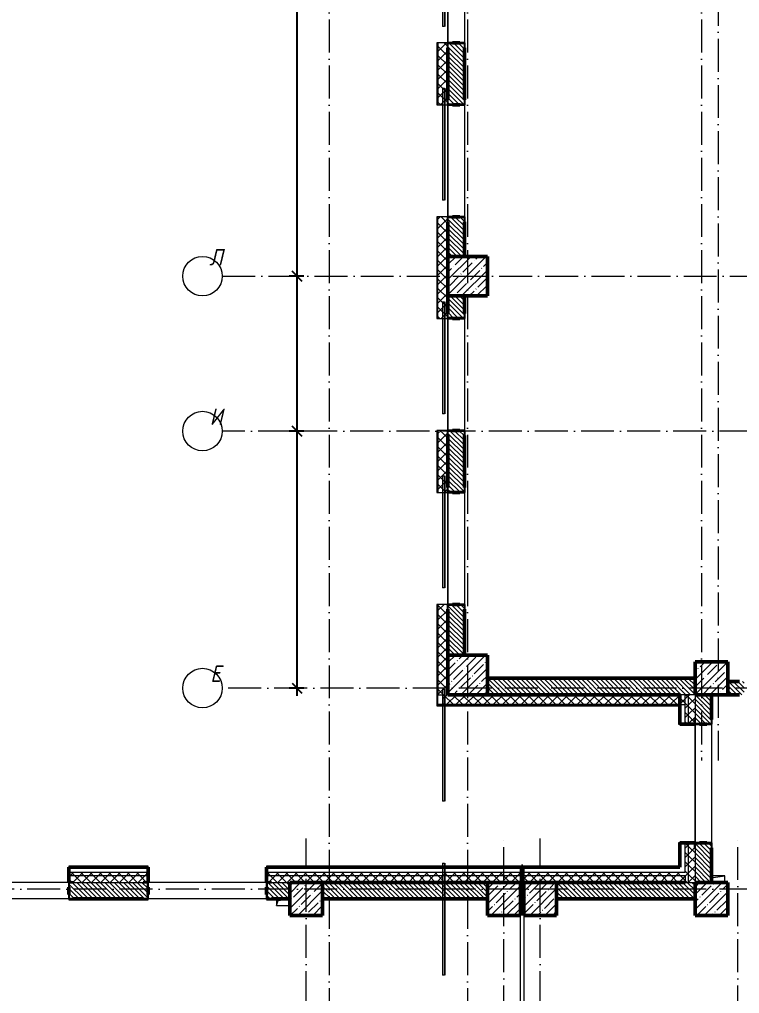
# Model space of a CAD drawing. Header units: millimetres. Extents: x -401725 to 250493, y 305116 to 802890.
# Drawn here: x 48591 to 59516, y 318339 to 333120 of the extents above; entities that cross this region are included whole.
import ezdxf

# ---------------------------------------------------------------- set-up
doc = ezdxf.new("R2010")
doc.units = ezdxf.units.MM
doc.linetypes.add('50_200_ШТРИХ_1Т_ш5_п1_п1_', pattern=[700, 500, -100, 0, -100])
for name, color, linetype, lineweight in [('A-____-____-DIMS', 7, 'Continuous', 9), ('A-FLOR-____-OTLN', 7, 'Continuous', 9), ('A-GENM-____-MCUT', 7, 'Continuous', 25), ('A-GENM-____-OTLN', 7, 'Continuous', 9), ('A-GENM-____-OTLN-1', 7, 'Continuous', 25), ('A-GLAZ-____-OTLN', 7, 'Continuous', 9), ('A-WALL-____-MCUT-2', 7, 'Continuous', 50), ('A-WALL-____-MCUT-3', 7, 'Continuous', 9), ('A-WALL-____-OTLN', 7, 'Continuous', 9), ('A-WALL-____-PATT-1', 7, 'Continuous', 9), ('A-WALL-FNSH-MCUT-1', 7, 'Continuous', 9), ('S-COLS-____-MCUT', 7, 'Continuous', 50), ('S-COLS-____-OTLN', 7, 'Continuous', 9), ('S-GRID-____-IDEN', 7, 'Continuous', 9), ('S-GRID-____-OTLN-1', 7, '50_200_ШТРИХ_1Т_ш5_п1_п1_', 9)]:
    doc.layers.add(name, color=color, linetype=linetype, lineweight=lineweight)
doc.layers.add('A-GLAZ-____-OTLN-1', color=7, linetype='Continuous', lineweight=9, true_color=0xc0c0c0)
doc.styles.add('ISOCPEUR_I', font='isocpeui.ttf', dxfattribs={"width": 0.9, "height": 2.5})
doc.dimstyles.new('ISO-2_5_0_9К_БОЛЬШОЙ_ОСИ', dxfattribs={"dimscale": 304.8, "dimtxt": 248.995294, "dimasz": 0.492126, "dimexe": 0.393701, "dimexo": 0, "dimgap": 0, "dimtad": 1, "dimdec": 0, "dimzin": 0, "dimdsep": 46, "dimtxsty": 'ISOCPEUR_I', "dimblk1": 'OBLIQUE', "dimblk2": 'OBLIQUE', "dimsah": 1, "dimcen": 0.09, "dimdle": 0.393701, "dimazin": 0, "dimtfac": 1, "dimtdec": 4, "dimtix": 1, "dimtmove": 0, "dimatfit": 3, "dimfxl": 1, "dimtvp": 1, "dimtolj": 1, "dimtzin": 0, "dimarcsym": 2})
pattern_1 = [(45, (-15659.08, 310542.9), (-70.71068, 70.71068), []), (135, (-15659.08, 310542.9), (-70.71068, -70.71068), [])]
pattern_2 = [(135, (-15659.08, 310542.9), (-35.35534, -35.35534), [])]
pattern_3 = [(45, (-15659.08, 310542.9), (-85.53659, 85.53659), []), (45, (-15602.06, 310542.9), (-85.53659, 85.53659), [])]

# ---------------------------------------------------------------- blocks, each defined once
blk = doc.blocks.new('BSC_Колонна _Прямоугольная - 600х600-V12-АР1_План отверстий 2 этажа в осях 1-64_А-ГГ')
at = {"layer": 'S-COLS-____-OTLN'}
h = blk.add_hatch(dxfattribs=at)
h.set_pattern_fill('FP_40', color=256, style=0, pattern_type=2)
h.set_pattern_definition([(45, (-71050, -18681.04), (-114.04925, 114.04925), []), (45, (-70935.95, -18681.04), (-114.04925, 114.04925), [201.613, -40.323, 3.353, -36.97])])
h.paths.add_polyline_path([(-300, -300), (300, -300), (300, 300), (-300, 300)], flags=0)
at = {"layer": 'S-COLS-____-MCUT'}
for p, q in [((300, 300), (-300, 300)), ((-300, 300), (-300, -300)), ((300, -300), (300, 300)), ((-300, -300), (300, -300))]:
    blk.add_line(p, q, dxfattribs=at)
blk = doc.blocks.new('BSC_Колонна _Прямоугольная - 600х600-V79-АР1_План отверстий 2 этажа в осях 1-64_А-ГГ')
at = {"layer": 'S-COLS-____-OTLN'}
h = blk.add_hatch(dxfattribs=at)
h.set_pattern_fill('FP_108', color=256, style=0, pattern_type=2)
h.set_pattern_definition([(45, (-71050, -12631.04), (-114.04925, 114.04925), []), (45, (-70935.95, -12631.04), (-114.04925, 114.04925), [201.613, -40.323, 3.353, -36.97])])
h.paths.add_polyline_path([(-300, -300), (300, -300), (300, 300), (-300, 300)], flags=0)
at = {"layer": 'S-COLS-____-MCUT'}
for p, q in [((300, 300), (-300, 300)), ((-300, 300), (-300, -300)), ((300, -300), (300, 300)), ((-300, -300), (300, -300))]:
    blk.add_line(p, q, dxfattribs=at)
blk = doc.blocks.new('BSC_Колонна _Прямоугольная - 500х500-V98-АР1_План отверстий 2 этажа в осях 1-64_А-ГГ')
at = {"layer": 'S-COLS-____-OTLN'}
h = blk.add_hatch(dxfattribs=at)
h.set_pattern_fill('FP_127', color=256, style=0, pattern_type=2)
h.set_pattern_definition([(45, (-68600, -9231.04), (-114.04925, 114.04925), []), (45, (-68485.95, -9231.04), (-114.04925, 114.04925), [201.613, -40.323, 3.353, -36.97])])
h.paths.add_polyline_path([(-250, -250), (250, -250), (250, 250), (-250, 250)], flags=0)
at = {"layer": 'S-COLS-____-MCUT'}
for p, q in [((250, 250), (-250, 250)), ((-250, 250), (-250, -250)), ((250, -250), (250, 250)), ((-250, -250), (250, -250))]:
    blk.add_line(p, q, dxfattribs=at)
blk = doc.blocks.new('BSC_Колонна _Прямоугольная - 500х500-V114-АР1_План отверстий 2 этажа в осях 1-64_А-ГГ')
at = {"layer": 'S-COLS-____-OTLN'}
h = blk.add_hatch(dxfattribs=at)
h.set_pattern_fill('FP_143', color=256, style=0, pattern_type=2)
h.set_pattern_definition([(45, (-72150, -9231.04), (-114.04925, 114.04925), []), (45, (-72035.95, -9231.04), (-114.04925, 114.04925), [201.613, -40.323, 3.353, -36.97])])
h.paths.add_polyline_path([(-250, -250), (250, -250), (250, 250), (-250, 250)], flags=0)
at = {"layer": 'S-COLS-____-MCUT'}
for p, q in [((250, 250), (-250, 250)), ((-250, 250), (-250, -250)), ((250, -250), (250, 250)), ((-250, -250), (250, -250))]:
    blk.add_line(p, q, dxfattribs=at)
blk = doc.blocks.new('BSC_Колонна _Прямоугольная - 500х500-V115-АР1_План отверстий 2 этажа в осях 1-64_А-ГГ')
at = {"layer": 'S-COLS-____-OTLN'}
h = blk.add_hatch(dxfattribs=at)
h.set_pattern_fill('FP_144', color=256, style=0, pattern_type=2)
h.set_pattern_definition([(45, (-71600, -9231.04), (-114.04925, 114.04925), []), (45, (-71485.95, -9231.04), (-114.04925, 114.04925), [201.613, -40.323, 3.353, -36.97])])
h.paths.add_polyline_path([(-250, -250), (250, -250), (250, 250), (-250, 250)], flags=0)
at = {"layer": 'S-COLS-____-MCUT'}
for p, q in [((250, 250), (-250, 250)), ((-250, 250), (-250, -250)), ((250, -250), (250, 250)), ((-250, -250), (250, -250))]:
    blk.add_line(p, q, dxfattribs=at)
blk = doc.blocks.new('BSC_Колонна _Прямоугольная - 500х500-V135-АР1_План отверстий 2 этажа в осях 1-64_А-ГГ')
at = {"layer": 'S-COLS-____-OTLN'}
h = blk.add_hatch(dxfattribs=at)
h.set_pattern_fill('FP_165', color=256, style=0, pattern_type=2)
h.set_pattern_definition([(45, (-74750, -12581.04), (-114.04925, 114.04925), []), (45, (-74635.95, -12581.04), (-114.04925, 114.04925), [201.613, -40.323, 3.353, -36.97])])
h.paths.add_polyline_path([(-250, -250), (250, -250), (250, 250), (-250, 250), (-250, 195)], flags=0)
at = {"layer": 'S-COLS-____-MCUT'}
for p, q in [((250, 250), (-250, 250)), ((-250, 250), (-250, -250)), ((250, -250), (250, 250)), ((-250, -250), (250, -250))]:
    blk.add_line(p, q, dxfattribs=at)
blk = doc.blocks.new('BSC_Колонна _Прямоугольная - 500х500-V140-АР1_План отверстий 2 этажа в осях 1-64_А-ГГ')
at = {"layer": 'S-COLS-____-OTLN'}
h = blk.add_hatch(dxfattribs=at)
h.set_pattern_fill('FP_171', color=256, style=0, pattern_type=2)
h.set_pattern_definition([(45, (-74750, -9231.04), (-114.04925, 114.04925), []), (45, (-74635.95, -9231.04), (-114.04925, 114.04925), [201.613, -40.323, 3.353, -36.97])])
h.paths.add_polyline_path([(-250, -250), (250, -250), (250, 250), (-250, 250), (-250, 105)], flags=0)
at = {"layer": 'S-COLS-____-MCUT'}
for p, q in [((250, 250), (-250, 250)), ((-250, 250), (-250, -250)), ((250, -250), (250, 250)), ((-250, -250), (250, -250))]:
    blk.add_line(p, q, dxfattribs=at)
blk = doc.blocks.new('Фахверк_СКБ_Уголок - 250_2700-27497298-АР1_План отверстий 2 этажа в осях 1-64_А-ГГ')
at = {"layer": 'A-GENM-____-MCUT'}
for p, q in [((200, 181), (125, 181)), ((125, 181), (125, 106)), ((131, 106), (131, 175)), ((131, 175), (200, 175)), ((200, 175), (200, 181)), ((125, 106), (131, 106)), ((131, -6), (125, -6)), ((125, -6), (125, -81)), ((125, -81), (200, -81)), ((131, -75), (131, -6)), ((200, -75), (131, -75)), ((200, -81), (200, -75))]:
    blk.add_line(p, q, dxfattribs=at)
blk = doc.blocks.new('AR_Отверстие прямоугольное _в плите_ - AR_Отверстие прямоугольное _в плите_-V165-АР1_План отверстий 2 этажа в осях 1-64_А-ГГ')
at = {"layer": 'A-GENM-____-OTLN'}
for p, q in [((-100, 50), (-100, -50)), ((-100, -50), (-75, 25)), ((-75, 25), (100, 50)), ((-100, -50), (100, -50))]:
    blk.add_line(p, q, dxfattribs=at)
blk = doc.blocks.new('AR_Отверстие прямоугольное _в плите_ - AR_Отверстие прямоугольное _в плите_-30510712-АР1_План отверстий 2 этажа в осях 1-64_А-ГГ')
at = {"layer": 'A-GENM-____-OTLN'}
for p, q in [((100, 50), (-100, 50)), ((-100, -50), (-75, 25)), ((-75, 25), (100, 50)), ((100, -50), (100, 50))]:
    blk.add_line(p, q, dxfattribs=at)
blk = doc.blocks.new('Отлив_СКБ - Отлив витража_СФТК-31883956-АР1_План отверстий 2 этажа в осях 1-64_А-ГГ')
at = {"layer": 'A-GLAZ-____-OTLN-1'}
for points in [[(0, 3), (0, 2), (1700, 3), (1700, 37), (0, 37)], [(0, 2), (0, 0), (1700, 0), (1700, 2)]]:
    blk.add_hatch(color=256, dxfattribs=at).paths.add_polyline_path(points, flags=0)
at = {"layer": 'A-GLAZ-____-OTLN'}
for p, q in [((0, 3), (0, 37)), ((1700, 37), (0, 37)), ((0, 2), (1700, 2)), ((1700, 37), (1700, 3)), ((1700, 0), (0, 0))]:
    blk.add_line(p, q, dxfattribs=at)
blk = doc.blocks.new('Стены 6 - Стены 4-31195849-АР1_План отверстий 2 этажа в осях 1-64_А-ГГ')
at = {"layer": 'A-WALL-____-MCUT-2'}
for p, q in [((-1799, 41030), (-1799, 41010)), ((-1549, 41030), (-1799, 41030)), ((-1799, 41010), (-1549, 41010)), ((-1549, 41010), (-1549, 41030))]:
    blk.add_line(p, q, dxfattribs=at)
blk = doc.blocks.new('Ось сетки - Круг_Ø6_00__ISO-2_5_0_9K_-25732049-АР1_План отверстий 2 этажа в осях 1-64_А-ГГ')
at = {"layer": 'S-GRID-____-IDEN'}
blk.add_circle((0, 0), 3, dxfattribs=at)
blk = doc.blocks.new('_Oblique')
at = {"color": 0, "linetype": 'ByBlock', "lineweight": -2}
blk.add_line((-0.5, -0.5), (0.5, 0.5), dxfattribs=at)
blk = doc.blocks.new('*D9311')
at = {"layer": 'A-____-____-DIMS', "color": 0, "lineweight": -2, "transparency": 16777216}
for p, q in [((52801, 335344), (52801, 329104)), ((52907, 335224), (52681, 335224)), ((52907, 329224), (52681, 329224))]:
    blk.add_line(p, q, dxfattribs=at)
at = {"layer": 'Defpoints', "color": 0, "transparency": 16777216}
for p in [(52907, 335224), (52801, 329224), (52907, 329224)]:
    blk.add_point(p, dxfattribs=at)
at = {"layer": 'A-____-____-DIMS', "color": 0, "lineweight": -2, "transparency": 16777216, "xscale": 150, "yscale": 150, "zscale": 150}
for p, rotation in [((52801, 335224), 90), ((52801, 329224), 270)]:
    blk.add_blockref('_Oblique', p, dxfattribs=dict(at, rotation=rotation))
at = {"layer": 'A-____-____-DIMS', "color": 0, "transparency": 16777216, "insert": (52800, 332224), "char_height": 2.5, "width": 758.48, "attachment_point": 5, "rotation": 90, "style": 'ISOCPEUR_I'}
blk.add_mtext('\\A1;6000', dxfattribs=at)
blk = doc.blocks.new('*D9312')
at = {"layer": 'A-____-____-DIMS', "color": 0, "lineweight": -2, "transparency": 16777216}
for p, q in [((52801, 329344), (52801, 326754)), ((52907, 329224), (52681, 329224)), ((52907, 326874), (52681, 326874))]:
    blk.add_line(p, q, dxfattribs=at)
at = {"layer": 'Defpoints', "color": 0, "transparency": 16777216}
for p in [(52907, 329224), (52801, 326874), (52907, 326874)]:
    blk.add_point(p, dxfattribs=at)
at = {"layer": 'A-____-____-DIMS', "color": 0, "lineweight": -2, "transparency": 16777216, "xscale": 150, "yscale": 150, "zscale": 150}
for p, rotation in [((52801, 329224), 90), ((52801, 326874), 270)]:
    blk.add_blockref('_Oblique', p, dxfattribs=dict(at, rotation=rotation))
at = {"layer": 'A-____-____-DIMS', "color": 0, "transparency": 16777216, "insert": (52800, 328049), "char_height": 2.5, "width": 758.48, "attachment_point": 5, "rotation": 90, "style": 'ISOCPEUR_I'}
blk.add_mtext('\\A1;2350', dxfattribs=at)
blk = doc.blocks.new('*D9313')
at = {"layer": 'A-____-____-DIMS', "color": 0, "lineweight": -2, "transparency": 16777216}
for p, q in [((52801, 326994), (52801, 322854)), ((52907, 326874), (52681, 326874)), ((52907, 322974), (52681, 322974))]:
    blk.add_line(p, q, dxfattribs=at)
at = {"layer": 'Defpoints', "color": 0, "transparency": 16777216}
for p in [(52907, 326874), (52801, 322974), (52907, 322974)]:
    blk.add_point(p, dxfattribs=at)
at = {"layer": 'A-____-____-DIMS', "color": 0, "lineweight": -2, "transparency": 16777216, "xscale": 150, "yscale": 150, "zscale": 150}
for p, rotation in [((52801, 326874), 90), ((52801, 322974), 270)]:
    blk.add_blockref('_Oblique', p, dxfattribs=dict(at, rotation=rotation))
at = {"layer": 'A-____-____-DIMS', "color": 0, "transparency": 16777216, "insert": (52800, 324924), "char_height": 2.5, "width": 758.48, "attachment_point": 5, "rotation": 90, "style": 'ISOCPEUR_I'}
blk.add_mtext('\\A1;3900', dxfattribs=at)

msp = doc.modelspace()

# ---------------------------------------------------------------- hatches: boundary and pattern name
at = {"layer": 'A-WALL-____-PATT-1'}
h = msp.add_hatch(dxfattribs=at)
h.set_pattern_fill('FP_1', color=256, style=0, pattern_type=2)
h.set_pattern_definition(pattern_1)
h.paths.add_polyline_path([(54940.9187, 322873.9433), (55090.9187, 322873.9433), (55090.9187, 324168.9433), (55084.9187, 324168.9433), (55084.9187, 324243.9433), (54940.9187, 324243.9433)], flags=0)
h.paths.add_polyline_path([(55084.9187, 325943.9433), (55084.9187, 326018.9433), (55090.9187, 326018.9433), (55090.9187, 326808.9433), (55084.9187, 326808.9433), (55084.9187, 326883.9433), (54940.9187, 326883.9433), (54940.9187, 325943.9433), (55025.8006, 325943.9433)], flags=0)
h.paths.add_polyline_path([(55025.8006, 328583.9433), (55084.9187, 328583.9433), (55084.9187, 328658.9433), (55090.9187, 328658.9433), (55090.9187, 330048.9433), (55084.9187, 330048.9433), (55084.9187, 330123.9433), (54940.9187, 330123.9433), (54940.9187, 328583.9433)], flags=0)
h.paths.add_polyline_path([(55084.9187, 331823.9433), (55084.9187, 331898.9433), (55090.9187, 331898.9433), (55090.9187, 332688.9433), (55084.9187, 332688.9433), (55084.9187, 332763.9433), (54940.9187, 332763.9433), (54940.9187, 331823.9433), (55025.8006, 331823.9433)], flags=0)
h.paths.add_polyline_path([(55025.8006, 334463.9433), (55084.9187, 334463.9433), (55084.9187, 334538.9433), (55090.9187, 334538.9433), (55090.9187, 335928.9433), (55084.9187, 335928.9433), (55084.9187, 336003.9433), (54940.9187, 336003.9433), (54940.9187, 334463.9433)], flags=0)
h.paths.add_polyline_path([(55025.8006, 337703.9433), (55084.9187, 337703.9433), (55084.9187, 337778.9433), (55090.9187, 337778.9433), (55090.9187, 338568.9433), (55084.9187, 338568.9433), (55084.9187, 338643.9433), (54940.9187, 338643.9433), (54940.9187, 337703.9433)], flags=0)
h.paths.add_polyline_path([(55084.9187, 340343.9433), (55084.9187, 340418.9433), (55090.9187, 340418.9433), (55090.9187, 341808.9433), (55084.9187, 341808.9433), (55084.9187, 341883.9433), (54940.9187, 341883.9433), (54940.9187, 340343.9433), (55025.8006, 340343.9433)], flags=0)
h.paths.add_polyline_path([(55084.9187, 343583.9433), (55084.9187, 343658.9433), (55090.9187, 343658.9433), (55090.9187, 344448.9433), (55084.9187, 344448.9433), (55084.9187, 344523.9433), (54940.9187, 344523.9433), (54940.9187, 343583.9433), (55025.8006, 343583.9433)], flags=0)
h.paths.add_polyline_path([(55025.8006, 346223.9433), (55084.9187, 346223.9433), (55084.9187, 346298.9433), (55090.9187, 346298.9433), (55090.9187, 347688.9433), (55084.9187, 347688.9433), (55084.9187, 347763.9433), (54940.9187, 347763.9433), (54940.9187, 346223.9433)], flags=0)
h.paths.add_polyline_path([(55025.8006, 349463.9433), (55084.9187, 349463.9433), (55084.9187, 349538.9433), (55090.9187, 349538.9433), (55090.9187, 350328.9433), (55084.9187, 350328.9433), (55084.9187, 350403.9433), (54940.9187, 350403.9433), (54940.9187, 349463.9433)], flags=0)
h.paths.add_polyline_path([(55084.9187, 352103.9433), (55084.9187, 352178.9433), (55090.9187, 352178.9433), (55090.9187, 353623.9433), (54940.9187, 353623.9433), (54940.9187, 352103.9433), (55025.8006, 352103.9433)], flags=0)
h = msp.add_hatch(dxfattribs=at)
h.set_pattern_fill('FP_6', color=256, style=0, pattern_type=2)
h.set_pattern_definition(pattern_2)
h.paths.add_polyline_path([(55340.9187, 329523.9433), (55340.9187, 330117.9433), (55271.9187, 330117.9433), (55271.9187, 330123.9433), (55159.9187, 330123.9433), (55159.9187, 330117.9433), (55090.9187, 330117.9433), (55090.9187, 329523.9433), (55159.9187, 329523.9433)], flags=0)
h.paths.add_polyline_path([(55271.9187, 331823.9433), (55271.9187, 331829.9433), (55340.9187, 331829.9433), (55340.9187, 332757.9433), (55271.9187, 332757.9433), (55271.9187, 332763.9433), (55159.9187, 332763.9433), (55159.9187, 332757.9433), (55090.9187, 332757.9433), (55090.9187, 331829.9433), (55159.9187, 331829.9433), (55159.9187, 331823.9433)], flags=0)
h.paths.add_polyline_path([(55271.9187, 334463.9433), (55271.9187, 334469.9433), (55340.9187, 334469.9433), (55340.9187, 334923.9433), (55090.9187, 334923.9433), (55090.9187, 334469.9433), (55159.9187, 334469.9433), (55159.9187, 334463.9433)], flags=0)
h = msp.add_hatch(dxfattribs=at)
h.set_pattern_fill('FP_6', color=256, style=0, pattern_type=2)
h.set_pattern_definition(pattern_2)
h.paths.add_polyline_path([(55159.9187, 323473.9433), (55340.9187, 323473.9433), (55340.9187, 324237.9433), (55271.9187, 324237.9433), (55271.9187, 324243.9433), (55159.9187, 324243.9433), (55159.9187, 324237.9433), (55090.9187, 324237.9433), (55090.9187, 323473.9433)], flags=0)
h.paths.add_polyline_path([(55159.9187, 325943.9433), (55271.9187, 325943.9433), (55271.9187, 325949.9433), (55340.9187, 325949.9433), (55340.9187, 326877.9433), (55271.9187, 326877.9433), (55271.9187, 326883.9433), (55159.9187, 326883.9433), (55159.9187, 326877.9433), (55090.9187, 326877.9433), (55090.9187, 325949.9433), (55159.9187, 325949.9433)], flags=0)
h.paths.add_polyline_path([(55271.9187, 328583.9433), (55271.9187, 328589.9433), (55340.9187, 328589.9433), (55340.9187, 328923.9433), (55090.9187, 328923.9433), (55090.9187, 328589.9433), (55159.9187, 328589.9433), (55159.9187, 328583.9433)], flags=0)
h = msp.add_hatch(dxfattribs=at)
h.set_pattern_fill('FP_6', color=256, style=0, pattern_type=2)
h.set_pattern_definition(pattern_2)
h.paths.add_polyline_path([(58840.9187, 322873.9433), (58840.9187, 323123.9433), (55690.9187, 323123.9433), (55690.9187, 322873.9433), (58740.9187, 322873.9433)], flags=0)
h = msp.add_hatch(dxfattribs=at)
h.set_pattern_fill('FP_6', color=256, style=0, pattern_type=2)
h.set_pattern_definition(pattern_2)
h.paths.add_polyline_path([(61596.9187, 322873.9433), (61840.9187, 322873.9433), (61840.9187, 323073.9433), (61596.9187, 323073.9433), (61596.9187, 323004.9433), (61590.9187, 323004.9433), (61590.9187, 322942.9433), (61596.9187, 322942.9433), (61596.9187, 322878.7433)], flags=0)
h.paths.add_polyline_path([(59340.9187, 322873.9433), (59584.9187, 322873.9433), (59584.9187, 322942.9433), (59590.9187, 322942.9433), (59590.9187, 323004.9433), (59584.9187, 323004.9433), (59584.9187, 323073.9433), (59340.9187, 323073.9433)], flags=0)
h = msp.add_hatch(dxfattribs=at)
h.set_pattern_fill('FP_1', color=256, style=0, pattern_type=2)
h.set_pattern_definition(pattern_1)
h.paths.add_polyline_path([(58690.9187, 322723.9433), (58690.9187, 322873.9433), (55015.9187, 322873.9433), (55015.9187, 322723.9433), (58560.7292, 322723.9433)], flags=0)
h = msp.add_hatch(dxfattribs=at)
h.set_pattern_fill('FP_1', color=256, style=0, pattern_type=2)
h.set_pattern_definition(pattern_1)
h.paths.add_polyline_path([(58740.9187, 320023.9433), (58740.9187, 320623.9433), (58690.9187, 320623.9433), (58690.9187, 320023.9433)], flags=0)
h.paths.add_polyline_path([(58740.9187, 322423.9433), (58740.9187, 322873.9433), (58690.9187, 322873.9433), (58690.9187, 322423.9433)], flags=0)
h = msp.add_hatch(dxfattribs=at)
h.set_pattern_fill('FP_1', color=256, style=0, pattern_type=2)
h.set_pattern_definition(pattern_1)
h.paths.add_polyline_path([(58789.2665, 320023.9433), (58840.9187, 320023.9433), (58840.9187, 320548.9433), (58834.9187, 320548.9433), (58834.9187, 320623.9433), (58740.9187, 320623.9433), (58740.9187, 320023.9433)], flags=0)
h.paths.add_polyline_path([(58740.9187, 322423.9433), (58834.9187, 322423.9433), (58834.9187, 322498.9433), (58840.9187, 322498.9433), (58840.9187, 322873.9433), (58740.9187, 322873.9433), (58740.9187, 322458.7318)], flags=0)
h = msp.add_hatch(dxfattribs=at)
h.set_pattern_fill('FP_6', color=256, style=0, pattern_type=2)
h.set_pattern_definition(pattern_2)
h.paths.add_polyline_path([(59021.9187, 320023.9433), (59090.9187, 320023.9433), (59090.9187, 320617.9433), (59021.9187, 320617.9433), (59021.9187, 320623.9433), (58909.9187, 320623.9433), (58909.9187, 320617.9433), (58840.9187, 320617.9433), (58840.9187, 320023.9433), (59002.5953, 320023.9433)], flags=0)
h.paths.add_polyline_path([(59021.9187, 322423.9433), (59021.9187, 322429.9433), (59090.9187, 322429.9433), (59090.9187, 322873.9433), (58840.9187, 322873.9433), (58840.9187, 322429.9433), (58909.9187, 322429.9433), (58909.9187, 322423.9433)], flags=0)
h = msp.add_hatch(dxfattribs=at)
h.set_pattern_fill('FP_3', color=256, style=0, pattern_type=2)
h.set_pattern_definition(pattern_3)
h.paths.add_polyline_path([(58610.9187, 320253.9433), (58610.9187, 320623.9433), (58590.9187, 320623.9433), (58590.9187, 320253.9433)], flags=0)
h.paths.add_polyline_path([(58590.9187, 322423.9433), (58610.9187, 322423.9433), (58610.9187, 322703.9433), (58590.9187, 322703.9433), (58590.9187, 322458.7318)], flags=0)
h = msp.add_hatch(dxfattribs=at)
h.set_pattern_fill('FP_1', color=256, style=0, pattern_type=2)
h.set_pattern_definition(pattern_1)
h.paths.add_polyline_path([(58690.9187, 320123.9433), (58690.9187, 320173.9433), (52340.9187, 320173.9433), (52340.9187, 320123.9433), (58560.7292, 320123.9433)], flags=0)
h.paths.add_polyline_path([(49723.4078, 320123.9433), (50540.9187, 320123.9433), (50540.9187, 320173.9433), (49340.9187, 320173.9433), (49340.9187, 320123.9433)], flags=0)
h.paths.add_polyline_path([(47540.9187, 320123.9433), (47540.9187, 320173.9433), (46340.9187, 320173.9433), (46340.9187, 320123.9433), (47072.2113, 320123.9433)], flags=0)
h.paths.add_polyline_path([(44540.9187, 320123.9433), (44540.9187, 320173.9433), (43340.9187, 320173.9433), (43340.9187, 320123.9433), (44421.0149, 320123.9433)], flags=0)
h.paths.add_polyline_path([(41540.9187, 320123.9433), (41540.9187, 320173.9433), (40340.9187, 320173.9433), (40340.9187, 320123.9433), (40886.0863, 320123.9433)], flags=0)
h.paths.add_polyline_path([(37340.9187, 320123.9433), (38540.9187, 320123.9433), (38540.9187, 320173.9433), (37340.9187, 320173.9433)], flags=0)
h.paths.add_polyline_path([(34340.9187, 320123.9433), (35540.9187, 320123.9433), (35540.9187, 320173.9433), (34340.9187, 320173.9433)], flags=0)
h.paths.add_polyline_path([(32048.7649, 320123.9433), (32540.9187, 320123.9433), (32540.9187, 320173.9433), (31340.9187, 320173.9433), (31340.9187, 320123.9433)], flags=0)
h.paths.add_polyline_path([(29540.9187, 320123.9433), (29540.9187, 320173.9433), (28340.9187, 320173.9433), (28340.9187, 320123.9433), (28513.8363, 320123.9433)], flags=0)
h.paths.add_polyline_path([(26540.9187, 320123.9433), (26540.9187, 320173.9433), (25340.9187, 320173.9433), (25340.9187, 320123.9433), (25862.6399, 320123.9433)], flags=0)
h.paths.add_polyline_path([(22140.9187, 320123.9433), (23540.9187, 320123.9433), (23540.9187, 320173.9433), (22140.9187, 320173.9433)], flags=0)
h.paths.add_polyline_path([(20340.9187, 320123.9433), (20340.9187, 320173.9433), (19140.9187, 320173.9433), (19140.9187, 320123.9433), (19676.5149, 320123.9433)], flags=0)
h.paths.add_polyline_path([(11340.9187, 320123.9433), (11340.9187, 320173.9433), (8170.9187, 320173.9433), (8170.9187, 320123.9433), (9071.7291, 320123.9433)], flags=0)
h = msp.add_hatch(dxfattribs=at)
h.set_pattern_fill('FP_3', color=256, style=0, pattern_type=2)
h.set_pattern_definition(pattern_3)
h.paths.add_polyline_path([(56205.9187, 320253.9433), (56205.9187, 320273.9433), (52340.9187, 320273.9433), (52340.9187, 320253.9433), (55025.8006, 320253.9433)], flags=0)
h.paths.add_polyline_path([(50540.9187, 320253.9433), (50540.9187, 320273.9433), (49340.9187, 320273.9433), (49340.9187, 320253.9433), (49723.4078, 320253.9433)], flags=0)
h.paths.add_polyline_path([(47540.9187, 320253.9433), (47540.9187, 320273.9433), (46340.9187, 320273.9433), (46340.9187, 320253.9433), (47072.2113, 320253.9433)], flags=0)
h.paths.add_polyline_path([(43537.2827, 320253.9433), (44540.9187, 320253.9433), (44540.9187, 320273.9433), (43340.9187, 320273.9433), (43340.9187, 320253.9433)], flags=0)
h.paths.add_polyline_path([(40886.0863, 320253.9433), (41540.9187, 320253.9433), (41540.9187, 320273.9433), (40340.9187, 320273.9433), (40340.9187, 320253.9433)], flags=0)
h.paths.add_polyline_path([(38540.9187, 320253.9433), (38540.9187, 320273.9433), (37340.9187, 320273.9433), (37340.9187, 320253.9433), (37351.1577, 320253.9433)], flags=0)
h.paths.add_polyline_path([(35540.9187, 320253.9433), (35540.9187, 320273.9433), (34340.9187, 320273.9433), (34340.9187, 320253.9433), (34699.9613, 320253.9433)], flags=0)
h.paths.add_polyline_path([(29540.9187, 320253.9433), (29540.9187, 320273.9433), (28340.9187, 320273.9433), (28340.9187, 320253.9433), (28513.8363, 320253.9433)], flags=0)
h.paths.add_polyline_path([(31340.9187, 320253.9433), (32540.9187, 320253.9433), (32540.9187, 320273.9433), (31340.9187, 320273.9433)], flags=0)
h.paths.add_polyline_path([(25340.9187, 320253.9433), (26540.9187, 320253.9433), (26540.9187, 320273.9433), (25340.9187, 320273.9433)], flags=0)
h.paths.add_polyline_path([(22675.9187, 320253.9433), (23540.9187, 320253.9433), (23540.9187, 320273.9433), (22675.9187, 320273.9433)], flags=0)
h = msp.add_hatch(dxfattribs=at)
h.set_pattern_fill('FP_3', color=256, style=0, pattern_type=2)
h.set_pattern_definition(pattern_3)
h.paths.add_polyline_path([(58590.9187, 320253.9433), (58590.9187, 320273.9433), (56225.9187, 320273.9433), (56225.9187, 320253.9433), (58560.7292, 320253.9433)], flags=0)
h = msp.add_hatch(dxfattribs=at)
h.set_pattern_fill('FP_1', color=256, style=0, pattern_type=2)
h.set_pattern_definition(pattern_1)
h.paths.add_polyline_path([(58690.9187, 320023.9433), (58690.9187, 320123.9433), (52340.9187, 320123.9433), (52340.9187, 320029.9433), (52415.9187, 320029.9433), (52415.9187, 320023.9433), (58560.7292, 320023.9433)], flags=0)
h.paths.add_polyline_path([(49723.4078, 320023.9433), (50465.9187, 320023.9433), (50465.9187, 320029.9433), (50540.9187, 320029.9433), (50540.9187, 320123.9433), (49340.9187, 320123.9433), (49340.9187, 320029.9433), (49415.9187, 320029.9433), (49415.9187, 320023.9433)], flags=0)
h.paths.add_polyline_path([(47465.9187, 320023.9433), (47465.9187, 320029.9433), (47540.9187, 320029.9433), (47540.9187, 320123.9433), (46340.9187, 320123.9433), (46340.9187, 320029.9433), (46415.9187, 320029.9433), (46415.9187, 320023.9433), (47190.9187, 320023.9433)], flags=0)
h.paths.add_polyline_path([(43690.9187, 320023.9433), (44465.9187, 320023.9433), (44465.9187, 320029.9433), (44540.9187, 320029.9433), (44540.9187, 320123.9433), (43340.9187, 320123.9433), (43340.9187, 320029.9433), (43415.9187, 320029.9433), (43415.9187, 320023.9433), (43537.2827, 320023.9433)], flags=0)
h.paths.add_polyline_path([(40886.0863, 320023.9433), (41465.9187, 320023.9433), (41465.9187, 320029.9433), (41540.9187, 320029.9433), (41540.9187, 320123.9433), (40340.9187, 320123.9433), (40340.9187, 320029.9433), (40415.9187, 320029.9433), (40415.9187, 320023.9433)], flags=0)
h.paths.add_polyline_path([(38190.9187, 320023.9433), (38465.9187, 320023.9433), (38465.9187, 320029.9433), (38540.9187, 320029.9433), (38540.9187, 320123.9433), (37340.9187, 320123.9433), (37340.9187, 320029.9433), (37415.9187, 320029.9433), (37415.9187, 320023.9433), (37690.9187, 320023.9433)], flags=0)
h.paths.add_polyline_path([(35190.9187, 320023.9433), (35465.9187, 320023.9433), (35465.9187, 320029.9433), (35540.9187, 320029.9433), (35540.9187, 320123.9433), (34340.9187, 320123.9433), (34340.9187, 320029.9433), (34415.9187, 320029.9433), (34415.9187, 320023.9433), (34699.9613, 320023.9433)], flags=0)
h.paths.add_polyline_path([(32465.9187, 320023.9433), (32465.9187, 320029.9433), (32540.9187, 320029.9433), (32540.9187, 320123.9433), (31340.9187, 320123.9433), (31340.9187, 320029.9433), (31415.9187, 320029.9433), (31415.9187, 320023.9433), (32048.7649, 320023.9433)], flags=0)
h.paths.add_polyline_path([(29465.9187, 320023.9433), (29465.9187, 320029.9433), (29540.9187, 320029.9433), (29540.9187, 320123.9433), (28340.9187, 320123.9433), (28340.9187, 320029.9433), (28415.9187, 320029.9433), (28415.9187, 320023.9433), (29190.9187, 320023.9433)], flags=0)
h.paths.add_polyline_path([(25415.9187, 320023.9433), (26465.9187, 320023.9433), (26465.9187, 320029.9433), (26540.9187, 320029.9433), (26540.9187, 320123.9433), (25340.9187, 320123.9433), (25340.9187, 320029.9433), (25415.9187, 320029.9433)], flags=0)
h.paths.add_polyline_path([(23190.9187, 320023.9433), (23465.9187, 320023.9433), (23465.9187, 320029.9433), (23540.9187, 320029.9433), (23540.9187, 320123.9433), (22140.9187, 320123.9433), (22140.9187, 320023.9433), (22640.9187, 320023.9433)], flags=0)
h.paths.add_polyline_path([(19676.5149, 320023.9433), (20265.9187, 320023.9433), (20265.9187, 320029.9433), (20340.9187, 320029.9433), (20340.9187, 320123.9433), (19140.9187, 320123.9433), (19140.9187, 320023.9433), (19640.9187, 320023.9433)], flags=0)
h.paths.add_polyline_path([(11265.9187, 320023.9433), (11265.9187, 320029.9433), (11340.9187, 320029.9433), (11340.9187, 320123.9433), (8170.9187, 320123.9433), (8170.9187, 320023.9433), (10640.9187, 320023.9433)], flags=0)
h = msp.add_hatch(dxfattribs=at)
h.set_pattern_fill('FP_6', color=256, style=0, pattern_type=2)
h.set_pattern_definition(pattern_2)
h.paths.add_polyline_path([(52346.9187, 319773.9433), (52690.9187, 319773.9433), (52690.9187, 320023.9433), (52346.9187, 320023.9433), (52346.9187, 319954.9433), (52340.9187, 319954.9433), (52340.9187, 319842.9433), (52346.9187, 319842.9433), (52346.9187, 319778.229)], flags=0)
h.paths.add_polyline_path([(50465.9187, 319773.9433), (50534.9187, 319773.9433), (50534.9187, 319842.9433), (50540.9187, 319842.9433), (50540.9187, 319954.9433), (50534.9187, 319954.9433), (50534.9187, 320023.9433), (49346.9187, 320023.9433), (49346.9187, 319954.9433), (49340.9187, 319954.9433), (49340.9187, 319842.9433), (49346.9187, 319842.9433), (49346.9187, 319773.9433), (49723.4078, 319773.9433)], flags=0)
h.paths.add_polyline_path([(47465.9187, 319773.9433), (47534.9187, 319773.9433), (47534.9187, 319842.9433), (47540.9187, 319842.9433), (47540.9187, 319954.9433), (47534.9187, 319954.9433), (47534.9187, 320023.9433), (47190.9187, 320023.9433), (47190.9187, 319773.9433)], flags=0)
h = msp.add_hatch(dxfattribs=at)
h.set_pattern_fill('FP_6', color=256, style=0, pattern_type=2)
h.set_pattern_definition(pattern_2)
h.paths.add_polyline_path([(55690.9187, 319773.9433), (55690.9187, 320023.9433), (53190.9187, 320023.9433), (53190.9187, 319773.9433), (55025.8006, 319773.9433)], flags=0)
h = msp.add_hatch(dxfattribs=at)
h.set_pattern_fill('FP_6', color=256, style=0, pattern_type=2)
h.set_pattern_definition(pattern_2)
h.paths.add_polyline_path([(56740.9187, 319773.9433), (58840.9187, 319773.9433), (58840.9187, 320023.9433), (56740.9187, 320023.9433)], flags=0)

# ---------------------------------------------------------------- linework, layer by layer
at = {"layer": 'A-FLOR-____-OTLN'}
for p, q in [((56190.9187, 316623.9433), (56190.9187, 319523.9433)), ((56240.9187, 319523.9433), (56240.9187, 316623.9433))]:
    msp.add_line(p, q, dxfattribs=at)
at = {"layer": 'A-WALL-____-MCUT-2'}
for p, q in [((55271.9187, 332763.9433), (55159.9187, 332763.9433)), ((55090.9187, 331898.9433), (55090.9187, 332688.9433)), ((55090.9187, 332688.9433), (55090.9187, 331898.9433)), ((55340.9187, 331898.9433), (55340.9187, 332688.9433)), ((55159.9187, 331823.9433), (55271.9187, 331823.9433)), ((55271.9187, 330123.9433), (55159.9187, 330123.9433)), ((55090.9187, 329523.9433), (55090.9187, 330048.9433)), ((55090.9187, 330048.9433), (55090.9187, 329523.9433)), ((55340.9187, 329523.9433), (55340.9187, 330048.9433)), ((55090.9187, 328658.9433), (55090.9187, 328923.9433)), ((55090.9187, 328923.9433), (55090.9187, 328658.9433)), ((55340.9187, 328658.9433), (55340.9187, 328923.9433)), ((55159.9187, 328583.9433), (55271.9187, 328583.9433)), ((55090.9187, 326018.9433), (55090.9187, 326808.9433)), ((55090.9187, 326808.9433), (55090.9187, 326018.9433)), ((55271.9187, 326883.9433), (55159.9187, 326883.9433)), ((55340.9187, 326018.9433), (55340.9187, 326808.9433)), ((55159.9187, 325943.9433), (55271.9187, 325943.9433)), ((55090.9187, 323473.9433), (55090.9187, 324168.9433)), ((55090.9187, 324168.9433), (55090.9187, 323473.9433)), ((55271.9187, 324243.9433), (55159.9187, 324243.9433)), ((55340.9187, 323473.9433), (55340.9187, 324168.9433)), ((58840.9187, 323123.9433), (55690.9187, 323123.9433)), ((59515.9187, 323073.9433), (59340.9187, 323073.9433)), ((55690.9187, 322873.9433), (58610.9187, 322873.9433)), ((58610.9187, 322423.9433), (58610.9187, 322873.9433)), ((59090.9187, 322498.9433), (59090.9187, 322873.9433)), ((59340.9187, 322873.9433), (59515.9187, 322873.9433)), ((58610.9187, 322423.9433), (58834.9187, 322423.9433)), ((58909.9187, 322423.9433), (59021.9187, 322423.9433)), ((58610.9187, 320253.9433), (58610.9187, 320623.9433)), ((58834.9187, 320623.9433), (58610.9187, 320623.9433)), ((59021.9187, 320623.9433), (58909.9187, 320623.9433)), ((59090.9187, 320023.9433), (59090.9187, 320548.9433)), ((50540.9187, 320253.9433), (49340.9187, 320253.9433)), ((49340.9187, 320253.9433), (49340.9187, 320029.9433)), ((50540.9187, 320029.9433), (50540.9187, 320253.9433)), ((58610.9187, 320253.9433), (52340.9187, 320253.9433)), ((52340.9187, 320253.9433), (52340.9187, 320029.9433)), ((53190.9187, 320023.9433), (53190.9187, 320023.9433)), ((55690.9187, 320023.9433), (53190.9187, 320023.9433)), ((56190.9187, 320023.9433), (56240.9187, 320023.9433)), ((56740.9187, 320023.9433), (58690.9187, 320023.9433)), ((49340.9187, 319954.9433), (49340.9187, 319842.9433)), ((50540.9187, 319842.9433), (50540.9187, 319954.9433)), ((52340.9187, 319954.9433), (52340.9187, 319842.9433)), ((49415.9187, 319773.9433), (50465.9187, 319773.9433)), ((52415.9187, 319773.9433), (52690.9187, 319773.9433)), ((53190.9187, 319773.9433), (55690.9187, 319773.9433)), ((56740.9187, 319773.9433), (58840.9187, 319773.9433))]:
    msp.add_line(p, q, dxfattribs=at)
at = {"layer": 'A-WALL-____-MCUT-3'}
for p, q in [((54928.9187, 332763.9433), (54928.9187, 331823.9433)), ((54933.9187, 332763.9433), (54933.9187, 331823.9433)), ((55084.9187, 332763.9433), (54940.9187, 332763.9433)), ((54940.9187, 332763.9433), (54940.9187, 331823.9433)), ((54940.9187, 331823.9433), (55084.9187, 331823.9433)), ((54928.9187, 330123.9433), (54928.9187, 328583.9433)), ((54933.9187, 330123.9433), (54933.9187, 328583.9433)), ((55084.9187, 330123.9433), (54940.9187, 330123.9433)), ((54940.9187, 330123.9433), (54940.9187, 330123.9433)), ((54940.9187, 328583.9433), (54940.9187, 330123.9433)), ((54940.9187, 328583.9433), (55084.9187, 328583.9433)), ((54928.9187, 326883.9433), (54928.9187, 325943.9433)), ((54933.9187, 326883.9433), (54933.9187, 325943.9433)), ((55084.9187, 326883.9433), (54940.9187, 326883.9433)), ((54940.9187, 326883.9433), (54940.9187, 325943.9433)), ((54940.9187, 325943.9433), (55084.9187, 325943.9433)), ((54928.9187, 324243.9433), (54928.9187, 322711.9433)), ((54933.9187, 324243.9433), (54933.9187, 322716.9433)), ((55084.9187, 324243.9433), (54940.9187, 324243.9433)), ((54940.9187, 324243.9433), (54940.9187, 322873.9433)), ((54940.9187, 322873.9433), (55015.9187, 322873.9433)), ((55015.9187, 322873.9433), (55015.9187, 322723.9433)), ((58840.9187, 322873.9433), (58610.9187, 322873.9433)), ((58690.9187, 322423.9433), (58690.9187, 322873.9433)), ((58740.9187, 322423.9433), (58740.9187, 322873.9433)), ((58840.9187, 322873.9433), (58840.9187, 322498.9433)), ((58610.9187, 322711.9433), (54928.9187, 322711.9433)), ((58610.9187, 322716.9433), (54933.9187, 322716.9433)), ((58610.9187, 322703.9433), (58590.9187, 322703.9433)), ((58610.9187, 322723.9433), (58690.9187, 322723.9433)), ((58690.9187, 320173.9433), (58690.9187, 320623.9433)), ((58740.9187, 320023.9433), (58740.9187, 320623.9433)), ((58840.9187, 320548.9433), (58840.9187, 320023.9433)), ((50540.9187, 320173.9433), (49340.9187, 320173.9433)), ((58690.9187, 320173.9433), (52340.9187, 320173.9433)), ((50540.9187, 320123.9433), (49340.9187, 320123.9433)), ((49415.9187, 320023.9433), (50465.9187, 320023.9433)), ((58690.9187, 320123.9433), (52340.9187, 320123.9433)), ((52415.9187, 320023.9433), (52690.9187, 320023.9433)), ((58690.9187, 320123.9433), (58690.9187, 320023.9433)), ((58690.9187, 320023.9433), (58840.9187, 320023.9433))]:
    msp.add_line(p, q, dxfattribs=at)
at = {"layer": 'A-WALL-____-OTLN'}
for p, q in [((55090.9187, 334463.9433), (55090.9187, 332763.9433)), ((55090.9187, 332763.9433), (55090.9187, 334463.9433)), ((55340.9187, 334463.9433), (55340.9187, 332763.9433)), ((55090.9187, 331823.9433), (55090.9187, 330123.9433)), ((55090.9187, 330123.9433), (55090.9187, 331823.9433)), ((55340.9187, 331823.9433), (55340.9187, 330123.9433)), ((55090.9187, 328583.9433), (55090.9187, 326883.9433)), ((55090.9187, 326883.9433), (55090.9187, 328583.9433)), ((55340.9187, 328583.9433), (55340.9187, 326883.9433)), ((55090.9187, 325943.9433), (55090.9187, 324243.9433)), ((55090.9187, 324243.9433), (55090.9187, 325943.9433)), ((55340.9187, 325943.9433), (55340.9187, 324243.9433)), ((58840.9187, 322423.9433), (58840.9187, 320623.9433)), ((58840.9187, 320623.9433), (58840.9187, 322423.9433)), ((59090.9187, 322423.9433), (59090.9187, 320623.9433)), ((49340.9187, 320023.9433), (47540.9187, 320023.9433)), ((52340.9187, 320023.9433), (50540.9187, 320023.9433)), ((49340.9187, 319773.9433), (47540.9187, 319773.9433)), ((52340.9187, 319773.9433), (50540.9187, 319773.9433))]:
    msp.add_line(p, q, dxfattribs=at)
at = {"layer": 'A-WALL-FNSH-MCUT-1'}
for p, q in [((54940.9187, 332763.9433), (54920.9187, 332763.9433)), ((54920.9187, 332763.9433), (54920.9187, 331823.9433)), ((54920.9187, 331823.9433), (54940.9187, 331823.9433)), ((54940.9187, 330123.9433), (54920.9187, 330123.9433)), ((54920.9187, 330123.9433), (54920.9187, 328583.9433)), ((54920.9187, 328583.9433), (54940.9187, 328583.9433)), ((54940.9187, 326883.9433), (54920.9187, 326883.9433)), ((54920.9187, 326883.9433), (54920.9187, 325943.9433)), ((54920.9187, 325943.9433), (54940.9187, 325943.9433)), ((54940.9187, 324243.9433), (54920.9187, 324243.9433)), ((54920.9187, 324243.9433), (54920.9187, 322703.9433)), ((54940.9187, 322723.9433), (54940.9187, 322873.9433)), ((54920.9187, 322703.9433), (58590.9187, 322703.9433)), ((58610.9187, 322723.9433), (54940.9187, 322723.9433)), ((58590.9187, 322703.9433), (58590.9187, 322423.9433)), ((58590.9187, 322423.9433), (58610.9187, 322423.9433)), ((58590.9187, 320623.9433), (58590.9187, 320273.9433)), ((58610.9187, 320623.9433), (58590.9187, 320623.9433)), ((50540.9187, 320273.9433), (49340.9187, 320273.9433)), ((49340.9187, 320273.9433), (49340.9187, 320253.9433)), ((49340.9187, 320253.9433), (49340.9187, 320253.9433)), ((50540.9187, 320253.9433), (50540.9187, 320273.9433)), ((56205.9187, 320273.9433), (52340.9187, 320273.9433)), ((52340.9187, 320273.9433), (52340.9187, 320253.9433)), ((52340.9187, 320253.9433), (52340.9187, 320253.9433)), ((56205.9187, 320253.9433), (56205.9187, 320273.9433)), ((58590.9187, 320273.9433), (56225.9187, 320273.9433)), ((56225.9187, 320273.9433), (56225.9187, 320253.9433))]:
    msp.add_line(p, q, dxfattribs=at)
at = {"layer": 'S-GRID-____-OTLN-1'}
for p, q in [((53290.9187, 360423.8609), (53290.9187, 306060.2949)), ((55390.9187, 360423.8609), (55390.9187, 306277.1346)), ((58940.9187, 360423.8609), (58940.9187, 321873.9433)), ((59190.9187, 360129.0144), (59190.9187, 321873.9433)), ((51667.6891, 329223.9433), (74659.706, 329223.9433)), ((88415.3253, 326873.9433), (51667.6891, 326873.9433)), ((74659.706, 322973.9433), (51667.6891, 322973.9433)), ((52940.9187, 306277.1346), (52940.9187, 320693.4406)), ((55940.9187, 306060.2949), (55940.9187, 320693.4406)), ((56490.9187, 306277.1346), (56490.9187, 320693.4406)), ((59490.9187, 306060.2949), (59490.9187, 320693.4406)), ((88415.3253, 319923.9433), (-20104.6453, 319923.9433))]:
    msp.add_line(p, q, dxfattribs=at)

# ---------------------------------------------------------------- block references
at = {"layer": 'A-GENM-____-OTLN'}
for name, p in [('AR_Отверстие прямоугольное _в плите_ - AR_Отверстие прямоугольное _в плите_-30510712-АР1_План отверстий 2 этажа в осях 1-64_А-ГГ', (59190.9187, 320073.9433)), ('AR_Отверстие прямоугольное _в плите_ - AR_Отверстие прямоугольное _в плите_-V165-АР1_План отверстий 2 этажа в осях 1-64_А-ГГ', (52590.9187, 319723.9433))]:
    msp.add_blockref(name, p, dxfattribs=at)
at = {"layer": 'A-GENM-____-OTLN-1'}
for p, rotation in [((55165.9187, 332888.9433), 269.9999999999999), ((55265.9187, 331698.9433), 89.99999999999991), ((55165.9187, 330248.9433), 269.9999999999999), ((55265.9187, 328458.9433), 89.99999999999991), ((55165.9187, 327008.9433), 269.9999999999999), ((55265.9187, 325818.9433), 89.99999999999991), ((55165.9187, 324368.9433), 269.9999999999999), ((59015.9187, 322298.9433), 89.99999999999991), ((58915.9187, 320748.9433), 269.9999999999999), ((50665.9187, 319948.9433), 180)]:
    msp.add_blockref('Фахверк_СКБ_Уголок - 250_2700-27497298-АР1_План отверстий 2 этажа в осях 1-64_А-ГГ', p, dxfattribs=dict(at, rotation=rotation))
for p in [(49215.9187, 319848.9433), (52215.9187, 319848.9433)]:
    msp.add_blockref('Фахверк_СКБ_Уголок - 250_2700-27497298-АР1_План отверстий 2 этажа в осях 1-64_А-ГГ', p, dxfattribs=at)
at = {"layer": 'A-GLAZ-____-OTLN', "rotation": 90}
for p in [(55044.4337, 333015.553), (55044.4337, 330375.553), (55044.4337, 327135.553), (55044.4337, 324495.553), (55044.4337, 321255.553), (55044.4337, 318615.553)]:
    msp.add_blockref('Отлив_СКБ - Отлив витража_СФТК-31883956-АР1_План отверстий 2 этажа в осях 1-64_А-ГГ', p, dxfattribs=at)
at = {"layer": 'A-WALL-____-OTLN', "rotation": 89.9999999999999}
msp.add_blockref('Стены 6 - Стены 4-31195849-АР1_План отверстий 2 этажа в осях 1-64_А-ГГ', (97236.1607, 321822.455), dxfattribs=at)
at = {"layer": 'S-COLS-____-OTLN'}
for name, p in [('BSC_Колонна _Прямоугольная - 600х600-V12-АР1_План отверстий 2 этажа в осях 1-64_А-ГГ', (55390.9187, 329223.9433)), ('BSC_Колонна _Прямоугольная - 600х600-V79-АР1_План отверстий 2 этажа в осях 1-64_А-ГГ', (55390.9187, 323173.9433)), ('BSC_Колонна _Прямоугольная - 500х500-V135-АР1_План отверстий 2 этажа в осях 1-64_А-ГГ', (59090.9187, 323123.9433)), ('BSC_Колонна _Прямоугольная - 500х500-V98-АР1_План отверстий 2 этажа в осях 1-64_А-ГГ', (52940.9187, 319773.9433)), ('BSC_Колонна _Прямоугольная - 500х500-V115-АР1_План отверстий 2 этажа в осях 1-64_А-ГГ', (55940.9187, 319773.9433)), ('BSC_Колонна _Прямоугольная - 500х500-V114-АР1_План отверстий 2 этажа в осях 1-64_А-ГГ', (56490.9187, 319773.9433)), ('BSC_Колонна _Прямоугольная - 500х500-V140-АР1_План отверстий 2 этажа в осях 1-64_А-ГГ', (59090.9187, 319773.9433))]:
    msp.add_blockref(name, p, dxfattribs=at)
at = {"layer": 'S-GRID-____-IDEN', "xscale": 99.99999999999993, "yscale": 99.99999999999993, "zscale": 99.99999999999993}
for p, rotation in [((51367.6891, 329223.9433), 269.9999999999995), ((51367.6891, 326873.9433), 89.99999999999982), ((51367.6891, 322973.9433), 89.9999999999998)]:
    msp.add_blockref('Ось сетки - Круг_Ø6_00__ISO-2_5_0_9K_-25732049-АР1_План отверстий 2 этажа в осях 1-64_А-ГГ', p, dxfattribs=dict(at, rotation=rotation))

# ---------------------------------------------------------------- texts
at = {"layer": 'S-GRID-____-IDEN', "char_height": 250, "attachment_point": 1, "style": 'ISOCPEUR_I'}
for s, insert, width in [('\\fISOCPEUR|b0|i1|c204|p34|;\\W.9;Л', (51471.3748, 329637.8294), 223.670812), ('\\fISOCPEUR|b0|i1|c204|p34|;\\W.9;И', (51476.5338, 327217.2728), 223.670812), ('\\fISOCPEUR|b0|i1|c204|p34|;\\W.9;Е', (51485.5338, 323317.2728), 202.02525)]:
    msp.add_mtext(s, dxfattribs=dict(at, insert=insert, width=width))

# ---------------------------------------------------------------- dimensions: what is measured, and where the dimension line sits
at = {"layer": 'A-____-____-DIMS'}
for base, p1, p2, override, picture, middle in [((52801.2767, 329223.9433), (52907.3427, 335223.9433), (52907.3427, 329223.9433), {"dimpost": '<>', "dimfxl": 6000}, '*D9311', (52800.0267, 332223.9433)), ((52801.2767, 326873.9433), (52907.3427, 329223.9433), (52907.3427, 326873.9433), {"dimpost": '<>', "dimfxl": 2350}, '*D9312', (52800.0267, 328048.9433)), ((52801.2767, 322973.9433), (52907.3427, 326873.9433), (52907.3427, 322973.9433), {"dimpost": '<>', "dimfxl": 3900}, '*D9313', (52800.0267, 324923.9433))]:
    dim = msp.add_linear_dim(base=base, p1=p1, p2=p2, angle=90, dimstyle='ISO-2_5_0_9К_БОЛЬШОЙ_ОСИ', override=override, dxfattribs=at)
    dim.commit()
    dim.dimension.update_dxf_attribs({"geometry": picture, "text_midpoint": middle})

doc.saveas('drawing.dxf')
